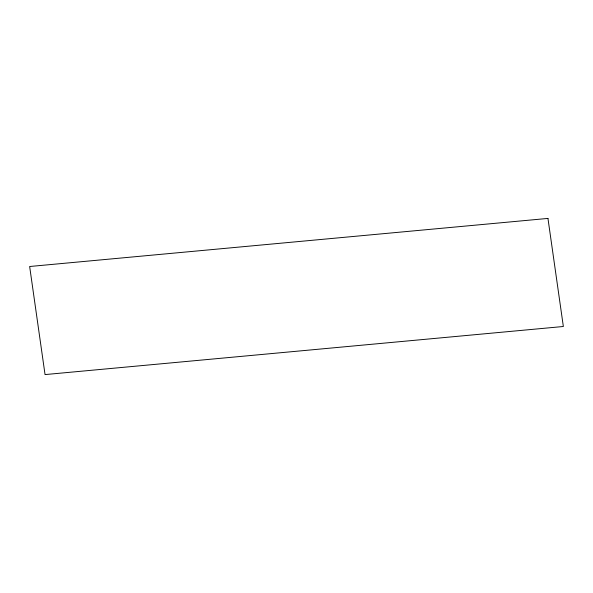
<?xml version="1.0" encoding="UTF-8"?>
<svg xmlns="http://www.w3.org/2000/svg" width="593" height="593" viewBox="0 0 593 593"><rect width="100%" height="100%" fill="white"/><g stroke="black" fill="none" stroke-linecap="round" stroke-linejoin="round"><path stroke-width="0.89" d="M547.954 218.417L29.65 266.502L45.046 374.583L563.35 326.498L547.954 218.417"/></g></svg>
